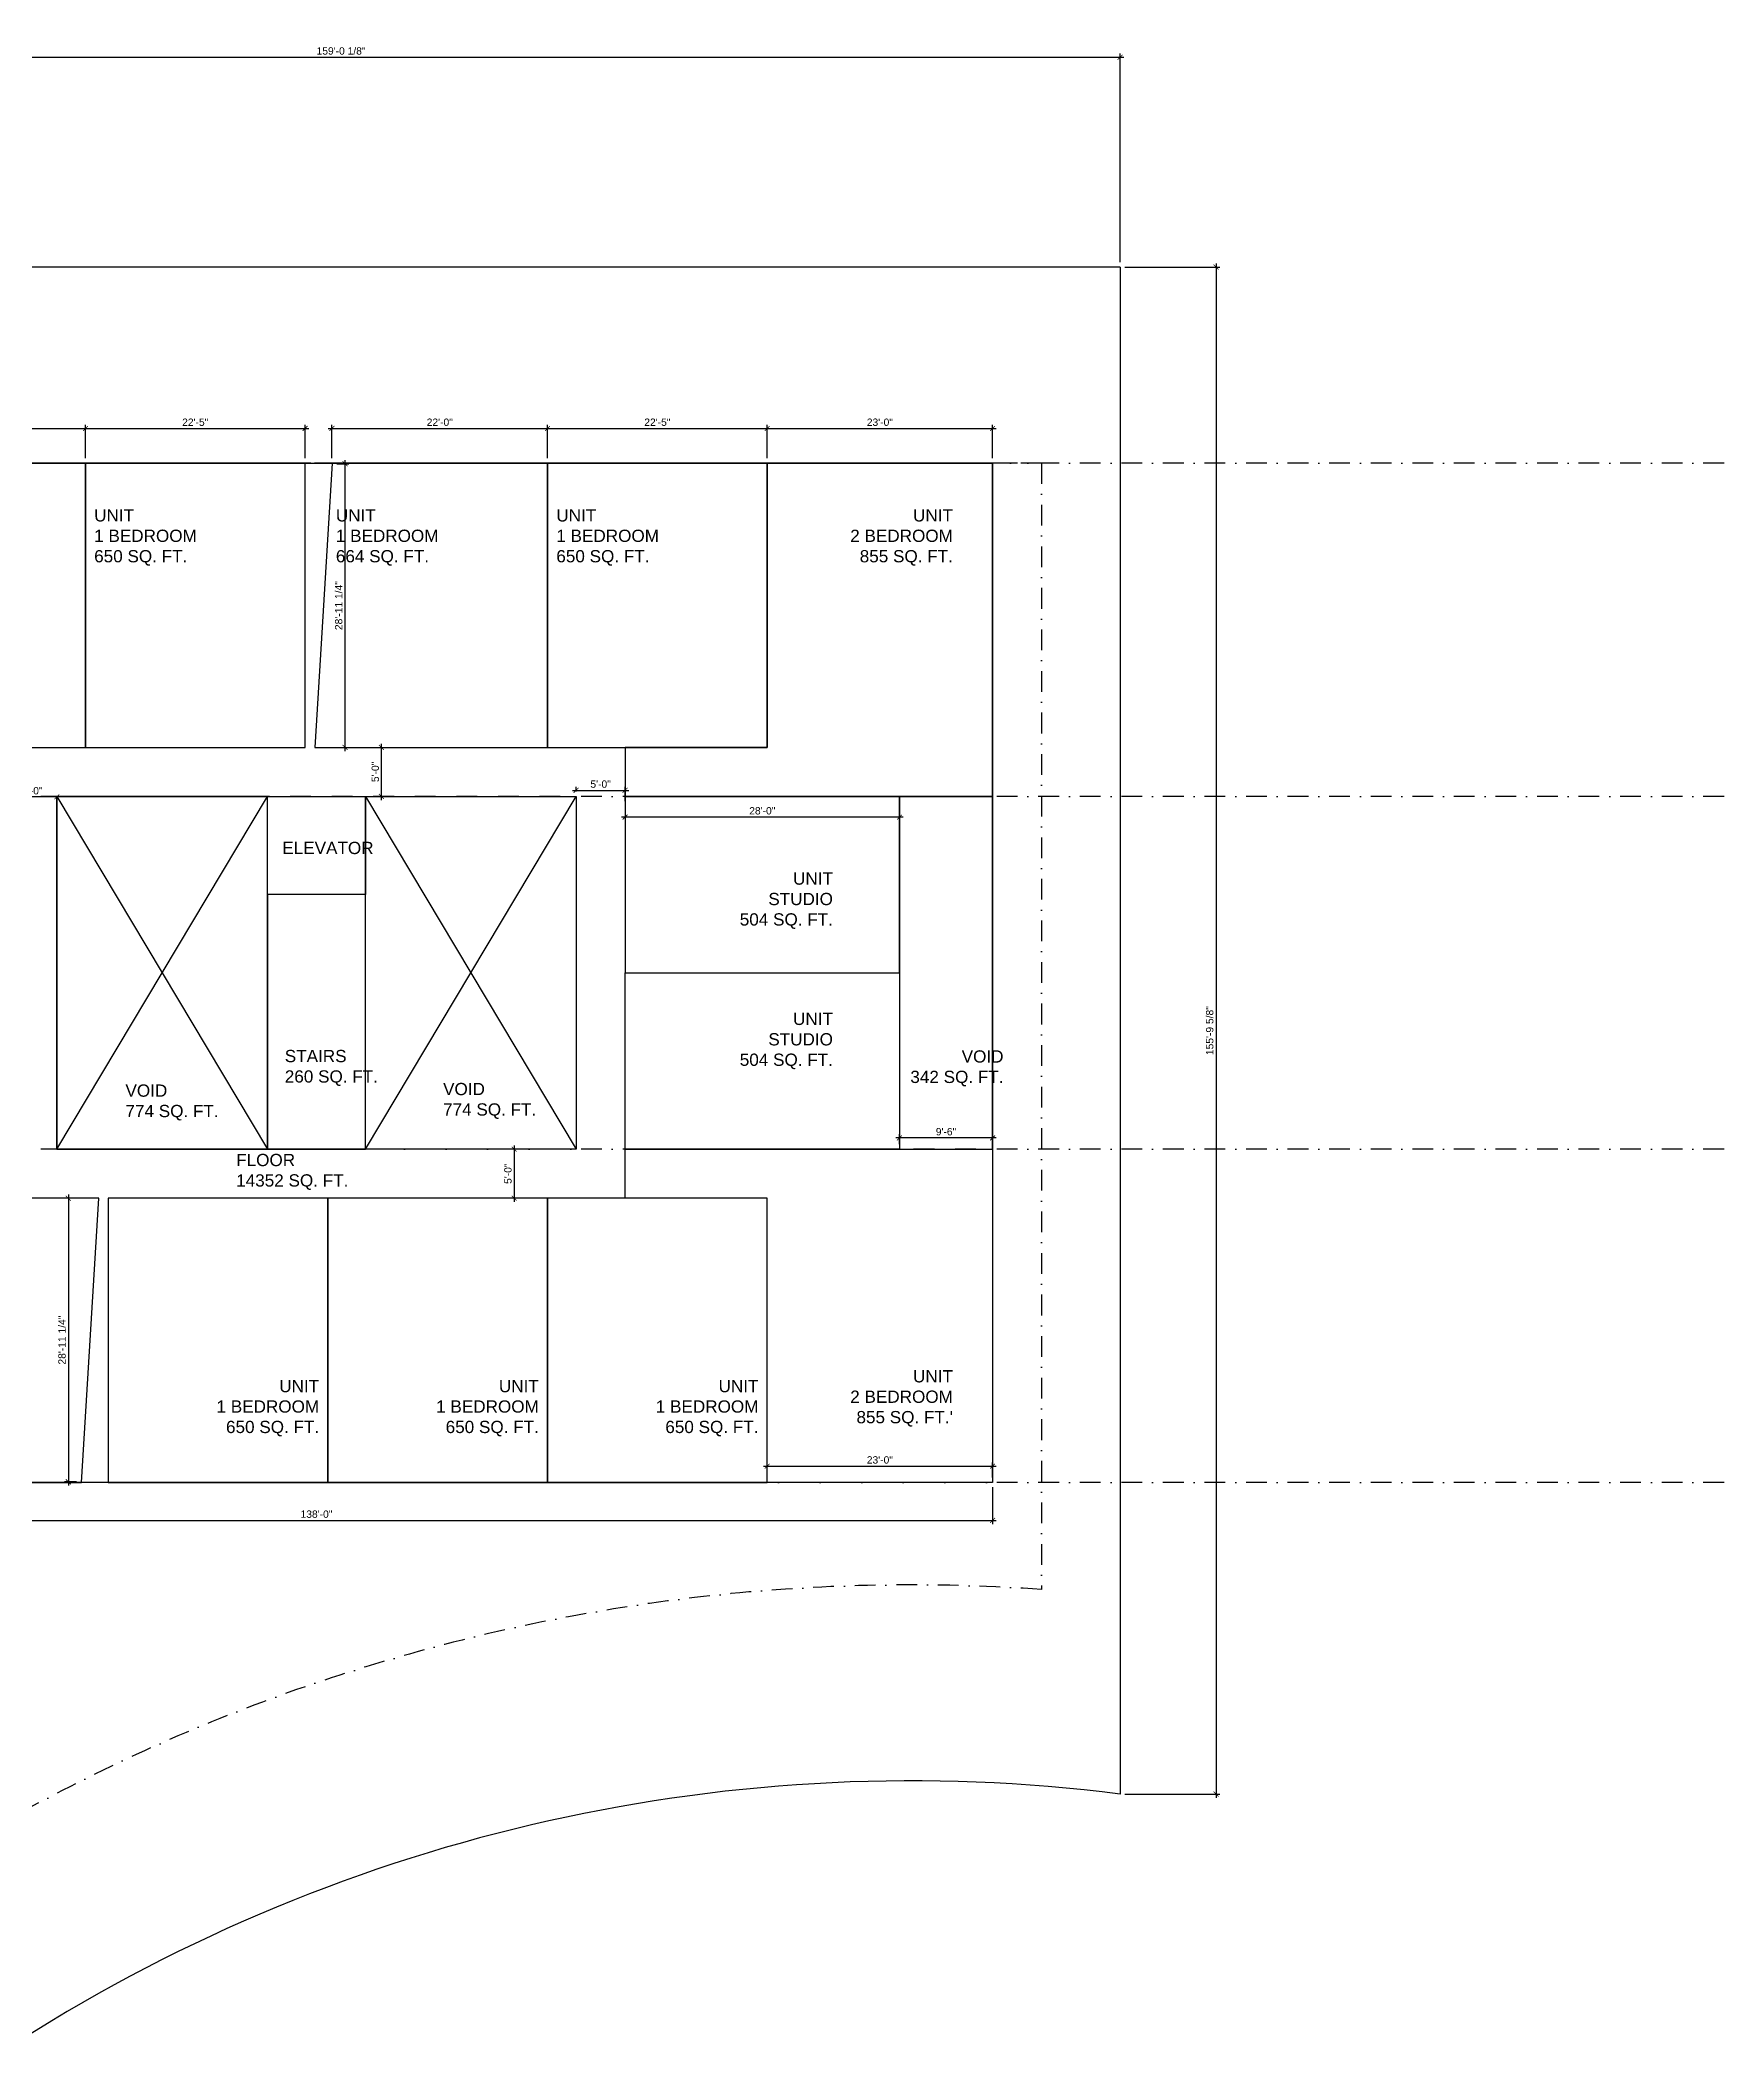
# Model space of a CAD drawing. Header units: feet. Extents: x -7809 to 10324, y 621 to 3578.
# Drawn here: x 4699 to 6761, y 720 to 3169 of the extents above; entities that cross this region are included whole.
import ezdxf

# ---------------------------------------------------------------- set-up
doc = ezdxf.new("R2010")
doc.units = ezdxf.units.FT
doc.header["$LTSCALE"] = 2
doc.linetypes.add('DASHDOT', pattern=[25.4, 12.7, -6.35, 0, -6.35])
doc.layers.add('dimensions', color=9, linetype='Continuous', lineweight=25)
doc.layers.add('text', color=7, linetype='Continuous')
doc.layers.add('walls', color=150, linetype='Continuous')
doc.styles.get("Standard").update_dxf_attribs({"font": 'arial.ttf'})
doc.dimstyles.new('Arch96', dxfattribs={"dimscale": 96, "dimtxt": 0.09375, "dimasz": 0.0625, "dimexe": 0.046875, "dimexo": 0.0625, "dimgap": 0.03125, "dimtad": 1, "dimtoh": 1, "dimdec": 4, "dimzin": 3, "dimdsep": 46, "dimlunit": 4, "dimtxsty": 'Standard', "dimblk": 'ARO14', "dimblk1": 'ARCHTICK', "dimblk2": 'ARCHTICK', "dimsah": 1, "dimcen": 0.1875, "dimdle": 0.046875, "dimclrd": 256, "dimclre": 256, "dimclrt": 256, "dimaunit": 1, "dimadec": 3, "dimazin": 2, "dimtfac": 1, "dimtdec": 4, "dimtmove": 2, "dimatfit": 3, "dimldrblk": 'ARO14', "dimfxl": 1, "dimfrac": 2, "dimlwd": -3, "dimlwe": -3, "dimarcsym": 0})

# ---------------------------------------------------------------- blocks, each defined once
blk = doc.blocks.new('_ARCHTICK')
at = {"linetype": 'ByBlock', "const_width": 0.15}
blk.add_lwpolyline([(-0.5, -0.5), (0.5, 0.5)], dxfattribs=at)
blk = doc.blocks.new('*D96')
at = {"layer": 'Defpoints', "color": 0, "transparency": 16777216}
for p in [(4209.3, 1402.5), (5865.3, 1402.5), (5865.3, 1356)]:
    blk.add_point(p, dxfattribs=at)
at = {"layer": 'dimensions', "lineweight": -3, "transparency": 16777216}
for p, q in [((4209.3, 1396.5), (4209.3, 1351.5)), ((5865.3, 1396.5), (5865.3, 1351.5)), ((4204.8, 1356), (5869.8, 1356))]:
    blk.add_line(p, q, dxfattribs=at)
at = {"layer": 'dimensions', "lineweight": -3, "transparency": 16777216, "xscale": 6, "yscale": 6, "zscale": 6, "rotation": 180}
blk.add_blockref('_ARCHTICK', (4209.3, 1356), dxfattribs=at)
at = {"layer": 'dimensions', "lineweight": -3, "transparency": 16777216, "xscale": 6, "yscale": 6, "zscale": 6}
blk.add_blockref('_ARCHTICK', (5865.3, 1356), dxfattribs=at)
at = {"layer": 'dimensions', "transparency": 16777216, "insert": (5037.3, 1363.6), "char_height": 9, "attachment_point": 5}
blk.add_mtext('138\'-0"', dxfattribs=at)
blk = doc.blocks.new('ARO14')
blk.add_line((0, 0), (-1.02, 0))
at = {"const_width": 0.0625}
blk.add_lwpolyline([(-0.77, 0.47), (0, 0), (-0.77, -0.47)], dxfattribs=at)
blk = doc.blocks.new('*D99')
at = {"layer": 'Defpoints', "color": 0, "transparency": 16777216}
for p in [(4754.3, 2693), (4485.3, 2650.5), (4754.3, 2650.5)]:
    blk.add_point(p, dxfattribs=at)
at = {"layer": 'dimensions', "lineweight": -3, "transparency": 16777216}
for p, q in [((4485.3, 2656.5), (4485.3, 2697.5)), ((4754.3, 2656.5), (4754.3, 2697.5)), ((4480.8, 2693), (4758.8, 2693))]:
    blk.add_line(p, q, dxfattribs=at)
at = {"layer": 'dimensions', "lineweight": -3, "transparency": 16777216, "xscale": 6, "yscale": 6, "zscale": 6, "rotation": 180}
blk.add_blockref('_ARCHTICK', (4485.3, 2693), dxfattribs=at)
at = {"layer": 'dimensions', "lineweight": -3, "transparency": 16777216, "xscale": 6, "yscale": 6, "zscale": 6}
blk.add_blockref('_ARCHTICK', (4754.3, 2693), dxfattribs=at)
at = {"layer": 'dimensions', "transparency": 16777216, "insert": (4619.8, 2700.6), "char_height": 9, "attachment_point": 5}
blk.add_mtext('22\'-5"', dxfattribs=at)
blk = doc.blocks.new('*D103')
at = {"layer": 'Defpoints', "color": 0, "transparency": 16777216}
for p in [(5865.3, 2693), (5589.3, 2650.5), (5865.3, 2650.5)]:
    blk.add_point(p, dxfattribs=at)
at = {"layer": 'dimensions', "lineweight": -3, "transparency": 16777216}
for p, q in [((5589.3, 2656.5), (5589.3, 2697.5)), ((5865.3, 2656.5), (5865.3, 2697.5)), ((5584.8, 2693), (5869.8, 2693))]:
    blk.add_line(p, q, dxfattribs=at)
at = {"layer": 'dimensions', "lineweight": -3, "transparency": 16777216, "xscale": 6, "yscale": 6, "zscale": 6, "rotation": 180}
blk.add_blockref('_ARCHTICK', (5589.3, 2693), dxfattribs=at)
at = {"layer": 'dimensions', "lineweight": -3, "transparency": 16777216, "xscale": 6, "yscale": 6, "zscale": 6}
blk.add_blockref('_ARCHTICK', (5865.3, 2693), dxfattribs=at)
at = {"layer": 'dimensions', "transparency": 16777216, "insert": (5727.3, 2700.6), "char_height": 9, "attachment_point": 5}
blk.add_mtext('23\'-0"', dxfattribs=at)
blk = doc.blocks.new('*D104')
at = {"layer": 'Defpoints', "color": 0, "transparency": 16777216}
for p in [(5056.3, 2649.7), (5072.3, 2649.7), (5044.3, 2302.5)]:
    blk.add_point(p, dxfattribs=at)
at = {"layer": 'dimensions', "lineweight": -3, "transparency": 16777216}
for p, q in [((5062.3, 2649.7), (5076.8, 2649.7)), ((5072.3, 2298), (5072.3, 2654.2)), ((5050.3, 2302.5), (5076.8, 2302.5))]:
    blk.add_line(p, q, dxfattribs=at)
at = {"layer": 'dimensions', "lineweight": -3, "transparency": 16777216, "xscale": 6, "yscale": 6, "zscale": 6}
for p, rotation in [((5072.3, 2649.7), 90), ((5072.3, 2302.5), 270)]:
    blk.add_blockref('_ARCHTICK', p, dxfattribs=dict(at, rotation=rotation))
at = {"layer": 'dimensions', "transparency": 16777216, "insert": (5064.6, 2476.1), "char_height": 9, "attachment_point": 5, "rotation": 90}
blk.add_mtext('28\'-11 1/4"', dxfattribs=at)
blk = doc.blocks.new('*D107')
at = {"layer": 'Defpoints', "color": 0, "transparency": 16777216}
for p in [(5044.3, 2302.5), (5116.9, 2302.5), (5034.3, 2242.5)]:
    blk.add_point(p, dxfattribs=at)
at = {"layer": 'dimensions', "lineweight": -3, "transparency": 16777216}
for p, q in [((5050.3, 2302.5), (5121.4, 2302.5)), ((5116.9, 2238), (5116.9, 2307)), ((5040.3, 2242.5), (5121.4, 2242.5))]:
    blk.add_line(p, q, dxfattribs=at)
at = {"layer": 'dimensions', "lineweight": -3, "transparency": 16777216, "xscale": 6, "yscale": 6, "zscale": 6}
for p, rotation in [((5116.9, 2302.5), 90), ((5116.9, 2242.5), 270)]:
    blk.add_blockref('_ARCHTICK', p, dxfattribs=dict(at, rotation=rotation))
at = {"layer": 'dimensions', "transparency": 16777216, "insert": (5109.3, 2272.5), "char_height": 9, "attachment_point": 5, "rotation": 90}
blk.add_mtext('5\'-0"', dxfattribs=at)
blk = doc.blocks.new('*D108')
at = {"layer": 'Defpoints', "color": 0, "transparency": 16777216}
for p in [(5355.3, 1810.5), (5279.4, 1750.5), (5313.3, 1750.5)]:
    blk.add_point(p, dxfattribs=at)
at = {"layer": 'walls', "lineweight": -3, "transparency": 16777216}
for p, q in [((5279.4, 1815), (5279.4, 1746)), ((5349.3, 1810.5), (5274.9, 1810.5)), ((5307.3, 1750.5), (5274.9, 1750.5))]:
    blk.add_line(p, q, dxfattribs=at)
at = {"layer": 'walls', "lineweight": -3, "transparency": 16777216, "xscale": 6, "yscale": 6, "zscale": 6}
for p, rotation in [((5279.4, 1810.5), 90), ((5279.4, 1750.5), 270)]:
    blk.add_blockref('_ARCHTICK', p, dxfattribs=dict(at, rotation=rotation))
at = {"layer": 'walls', "transparency": 16777216, "insert": (5271.8, 1780.5), "char_height": 9, "attachment_point": 5, "rotation": 90}
blk.add_mtext('5\'-0"', dxfattribs=at)
blk = doc.blocks.new('*D109')
at = {"layer": 'Defpoints', "color": 0, "transparency": 16777216}
for p in [(4659.3, 2242.5), (4659.3, 2241.9), (4719.3, 2242.5)]:
    blk.add_point(p, dxfattribs=at)
at = {"layer": 'dimensions', "lineweight": -3, "transparency": 16777216}
for p, q in [((4723.8, 2241.9), (4654.8, 2241.9)), ((4659.3, 2236.5), (4659.3, 2237.4)), ((4719.3, 2236.5), (4719.3, 2237.4))]:
    blk.add_line(p, q, dxfattribs=at)
at = {"layer": 'dimensions', "lineweight": -3, "transparency": 16777216, "xscale": 6, "yscale": 6, "zscale": 6, "rotation": 180}
blk.add_blockref('_ARCHTICK', (4659.3, 2241.9), dxfattribs=at)
at = {"layer": 'dimensions', "lineweight": -3, "transparency": 16777216, "xscale": 6, "yscale": 6, "zscale": 6}
blk.add_blockref('_ARCHTICK', (4719.3, 2241.9), dxfattribs=at)
at = {"layer": 'dimensions', "transparency": 16777216, "insert": (4689.3, 2249.4), "char_height": 9, "attachment_point": 5}
blk.add_mtext('5\'-0"', dxfattribs=at)
blk = doc.blocks.new('*D110')
at = {"layer": 'Defpoints', "color": 0, "transparency": 16777216}
for p in [(5355.3, 2242.5), (5415.3, 2249.9), (5415.3, 2230.5)]:
    blk.add_point(p, dxfattribs=at)
at = {"layer": 'dimensions', "lineweight": -3, "transparency": 16777216}
for p, q in [((5355.3, 2248.5), (5355.3, 2254.4)), ((5415.3, 2236.5), (5415.3, 2254.4)), ((5350.8, 2249.9), (5419.8, 2249.9))]:
    blk.add_line(p, q, dxfattribs=at)
at = {"layer": 'dimensions', "lineweight": -3, "transparency": 16777216, "xscale": 6, "yscale": 6, "zscale": 6, "rotation": 180}
blk.add_blockref('_ARCHTICK', (5355.3, 2249.9), dxfattribs=at)
at = {"layer": 'dimensions', "lineweight": -3, "transparency": 16777216, "xscale": 6, "yscale": 6, "zscale": 6}
blk.add_blockref('_ARCHTICK', (5415.3, 2249.9), dxfattribs=at)
at = {"layer": 'dimensions', "transparency": 16777216, "insert": (5385.3, 2257.5), "char_height": 9, "attachment_point": 5}
blk.add_mtext('5\'-0"', dxfattribs=at)
blk = doc.blocks.new('*D115')
at = {"layer": 'Defpoints', "color": 0, "transparency": 16777216}
for p in [(5865.3, 1422.4), (5589.3, 1402.5), (5865.3, 1402.5)]:
    blk.add_point(p, dxfattribs=at)
at = {"layer": 'walls', "lineweight": -3, "transparency": 16777216}
for p, q in [((5584.8, 1422.4), (5869.8, 1422.4)), ((5589.3, 1408.5), (5589.3, 1426.9)), ((5865.3, 1408.5), (5865.3, 1426.9))]:
    blk.add_line(p, q, dxfattribs=at)
at = {"layer": 'walls', "lineweight": -3, "transparency": 16777216, "xscale": 6, "yscale": 6, "zscale": 6, "rotation": 180}
blk.add_blockref('_ARCHTICK', (5589.3, 1422.4), dxfattribs=at)
at = {"layer": 'walls', "lineweight": -3, "transparency": 16777216, "xscale": 6, "yscale": 6, "zscale": 6}
blk.add_blockref('_ARCHTICK', (5865.3, 1422.4), dxfattribs=at)
at = {"layer": 'walls', "transparency": 16777216, "insert": (5727.3, 1430), "char_height": 9, "attachment_point": 5}
blk.add_mtext('23\'-0"', dxfattribs=at)
blk = doc.blocks.new('*D121')
at = {"layer": 'Defpoints', "color": 0, "transparency": 16777216}
for p in [(5023.3, 2693), (4754.3, 2650.5), (5023.3, 2650.5)]:
    blk.add_point(p, dxfattribs=at)
at = {"layer": 'dimensions', "lineweight": -3, "transparency": 16777216}
for p, q in [((4754.3, 2656.5), (4754.3, 2697.5)), ((5023.3, 2656.5), (5023.3, 2697.5)), ((4749.8, 2693), (5027.8, 2693))]:
    blk.add_line(p, q, dxfattribs=at)
at = {"layer": 'dimensions', "lineweight": -3, "transparency": 16777216, "xscale": 6, "yscale": 6, "zscale": 6, "rotation": 180}
blk.add_blockref('_ARCHTICK', (4754.3, 2693), dxfattribs=at)
at = {"layer": 'dimensions', "lineweight": -3, "transparency": 16777216, "xscale": 6, "yscale": 6, "zscale": 6}
blk.add_blockref('_ARCHTICK', (5023.3, 2693), dxfattribs=at)
at = {"layer": 'dimensions', "transparency": 16777216, "insert": (4888.8, 2700.6), "char_height": 9, "attachment_point": 5}
blk.add_mtext('22\'-5"', dxfattribs=at)
blk = doc.blocks.new('*D122')
at = {"layer": 'Defpoints', "color": 0, "transparency": 16777216}
for p in [(5589.3, 2693), (5320.3, 2650.5), (5589.3, 2650.5)]:
    blk.add_point(p, dxfattribs=at)
at = {"layer": 'dimensions', "lineweight": -3, "transparency": 16777216}
for p, q in [((5320.3, 2656.5), (5320.3, 2697.5)), ((5589.3, 2656.5), (5589.3, 2697.5)), ((5315.8, 2693), (5593.8, 2693))]:
    blk.add_line(p, q, dxfattribs=at)
at = {"layer": 'dimensions', "lineweight": -3, "transparency": 16777216, "xscale": 6, "yscale": 6, "zscale": 6, "rotation": 180}
blk.add_blockref('_ARCHTICK', (5320.3, 2693), dxfattribs=at)
at = {"layer": 'dimensions', "lineweight": -3, "transparency": 16777216, "xscale": 6, "yscale": 6, "zscale": 6}
blk.add_blockref('_ARCHTICK', (5589.3, 2693), dxfattribs=at)
at = {"layer": 'dimensions', "transparency": 16777216, "insert": (5454.8, 2700.6), "char_height": 9, "attachment_point": 5}
blk.add_mtext('22\'-5"', dxfattribs=at)
blk = doc.blocks.new('*D123')
at = {"layer": 'Defpoints', "color": 0, "transparency": 16777216}
for p in [(5320.3, 2693), (5056.3, 2650.5), (5320.3, 2650.5)]:
    blk.add_point(p, dxfattribs=at)
at = {"layer": 'dimensions', "lineweight": -3, "transparency": 16777216}
for p, q in [((5056.3, 2656.5), (5056.3, 2697.5)), ((5320.3, 2656.5), (5320.3, 2697.5)), ((5051.8, 2693), (5324.8, 2693))]:
    blk.add_line(p, q, dxfattribs=at)
at = {"layer": 'dimensions', "lineweight": -3, "transparency": 16777216, "xscale": 6, "yscale": 6, "zscale": 6, "rotation": 180}
blk.add_blockref('_ARCHTICK', (5056.3, 2693), dxfattribs=at)
at = {"layer": 'dimensions', "lineweight": -3, "transparency": 16777216, "xscale": 6, "yscale": 6, "zscale": 6}
blk.add_blockref('_ARCHTICK', (5320.3, 2693), dxfattribs=at)
at = {"layer": 'dimensions', "transparency": 16777216, "insert": (5188.3, 2700.6), "char_height": 9, "attachment_point": 5}
blk.add_mtext('22\'-0"', dxfattribs=at)
blk = doc.blocks.new('*D126')
at = {"layer": 'Defpoints', "color": 0, "transparency": 16777216}
for p in [(4761.3, 1750.5), (4733.4, 1403.2), (4749.4, 1403.2)]:
    blk.add_point(p, dxfattribs=at)
at = {"layer": 'dimensions', "lineweight": -3, "transparency": 16777216}
for p, q in [((4755.3, 1750.5), (4728.9, 1750.5)), ((4733.4, 1755), (4733.4, 1398.7)), ((4743.4, 1403.2), (4728.9, 1403.2))]:
    blk.add_line(p, q, dxfattribs=at)
at = {"layer": 'dimensions', "lineweight": -3, "transparency": 16777216, "xscale": 6, "yscale": 6, "zscale": 6}
for p, rotation in [((4733.4, 1750.5), 90), ((4733.4, 1403.2), 270)]:
    blk.add_blockref('_ARCHTICK', p, dxfattribs=dict(at, rotation=rotation))
at = {"layer": 'dimensions', "transparency": 16777216, "insert": (4725.7, 1576.8), "char_height": 9, "attachment_point": 5, "rotation": 90}
blk.add_mtext('28\'-11 1/4"', dxfattribs=at)
blk = doc.blocks.new('*D127')
at = {"layer": 'Defpoints', "color": 0, "transparency": 16777216}
for p in [(5415.3, 2242.5), (5751.3, 2242.5), (5415.3, 2217.2)]:
    blk.add_point(p, dxfattribs=at)
at = {"layer": 'walls', "lineweight": -3, "transparency": 16777216}
for p, q in [((5415.3, 2236.5), (5415.3, 2212.7)), ((5751.3, 2236.5), (5751.3, 2212.7)), ((5755.8, 2217.2), (5410.8, 2217.2))]:
    blk.add_line(p, q, dxfattribs=at)
at = {"layer": 'walls', "lineweight": -3, "transparency": 16777216, "xscale": 6, "yscale": 6, "zscale": 6, "rotation": 180}
blk.add_blockref('_ARCHTICK', (5415.3, 2217.2), dxfattribs=at)
at = {"layer": 'walls', "lineweight": -3, "transparency": 16777216, "xscale": 6, "yscale": 6, "zscale": 6}
blk.add_blockref('_ARCHTICK', (5751.3, 2217.2), dxfattribs=at)
at = {"layer": 'walls', "transparency": 16777216, "insert": (5583.3, 2224.8), "char_height": 9, "attachment_point": 5}
blk.add_mtext('28\'-0"', dxfattribs=at)
blk = doc.blocks.new('*D129')
at = {"layer": 'Defpoints', "color": 0, "transparency": 16777216}
for p in [(5751.3, 1824.3), (5751.3, 1810.5), (5865.3, 1810.5)]:
    blk.add_point(p, dxfattribs=at)
at = {"layer": 'walls', "lineweight": -3, "transparency": 16777216}
for p, q in [((5869.8, 1824.3), (5746.8, 1824.3)), ((5751.3, 1816.5), (5751.3, 1828.8)), ((5865.3, 1816.5), (5865.3, 1828.8))]:
    blk.add_line(p, q, dxfattribs=at)
at = {"layer": 'walls', "lineweight": -3, "transparency": 16777216, "xscale": 6, "yscale": 6, "zscale": 6, "rotation": 180}
blk.add_blockref('_ARCHTICK', (5751.3, 1824.3), dxfattribs=at)
at = {"layer": 'walls', "lineweight": -3, "transparency": 16777216, "xscale": 6, "yscale": 6, "zscale": 6}
blk.add_blockref('_ARCHTICK', (5865.3, 1824.3), dxfattribs=at)
at = {"layer": 'walls', "transparency": 16777216, "insert": (5808.3, 1831.9), "char_height": 9, "attachment_point": 5}
blk.add_mtext('9\'-6"', dxfattribs=at)
blk = doc.blocks.new('*D138')
at = {"layer": 'Defpoints', "color": 0, "transparency": 16777216}
for p in [(6021.4, 3147.6), (4113.3, 2890.5), (6021.4, 2890.5)]:
    blk.add_point(p, dxfattribs=at)
at = {"layer": 'dimensions', "lineweight": -3, "transparency": 16777216}
for p, q in [((4108.8, 3147.6), (6025.9, 3147.6)), ((4113.3, 2896.5), (4113.3, 3152.1)), ((6021.4, 2896.5), (6021.4, 3152.1))]:
    blk.add_line(p, q, dxfattribs=at)
at = {"layer": 'dimensions', "lineweight": -3, "transparency": 16777216, "xscale": 6, "yscale": 6, "zscale": 6, "rotation": 180}
blk.add_blockref('_ARCHTICK', (4113.3, 3147.6), dxfattribs=at)
at = {"layer": 'dimensions', "lineweight": -3, "transparency": 16777216, "xscale": 6, "yscale": 6, "zscale": 6}
blk.add_blockref('_ARCHTICK', (6021.4, 3147.6), dxfattribs=at)
at = {"layer": 'dimensions', "transparency": 16777216, "insert": (5067.4, 3155.2), "char_height": 9, "attachment_point": 5}
blk.add_mtext('159\'-0 1/8"', dxfattribs=at)
blk = doc.blocks.new('*D139')
at = {"layer": 'Defpoints', "color": 0, "transparency": 16777216}
for p in [(6021.4, 2890.5), (6021.4, 1020.9), (6139, 1020.9)]:
    blk.add_point(p, dxfattribs=at)
at = {"layer": 'dimensions', "lineweight": -3, "transparency": 16777216}
for p, q in [((6027.4, 2890.5), (6143.5, 2890.5)), ((6139, 2895), (6139, 1016.4)), ((6027.4, 1020.9), (6143.5, 1020.9))]:
    blk.add_line(p, q, dxfattribs=at)
at = {"layer": 'dimensions', "lineweight": -3, "transparency": 16777216, "xscale": 6, "yscale": 6, "zscale": 6}
for p, rotation in [((6139, 2890.5), 90), ((6139, 1020.9), 270)]:
    blk.add_blockref('_ARCHTICK', p, dxfattribs=dict(at, rotation=rotation))
at = {"layer": 'dimensions', "transparency": 16777216, "insert": (6131.3, 1955.7), "char_height": 9, "attachment_point": 5, "rotation": 90}
blk.add_mtext('155\'-9 5/8"', dxfattribs=at)

msp = doc.modelspace()

# ---------------------------------------------------------------- linework, layer by layer
msp.add_lwpolyline([(4209.32478, 2650.46134), (5865.32478, 2650.46134), (5865.32478, 1402.46134), (4209.32478, 1402.46134)], close=True)
at = {"layer": 'dimensions', "linetype": 'DASHDOT'}
for p, q in [((6761.11816, 2650.46134), (3376.87461, 2650.46134)), ((5925.44478, 2650.46134), (4209.32478, 2650.46134)), ((5925.44478, 2650.46134), (5925.44478, 1271.41123)), ((6761.11816, 2242.46134), (3376.87461, 2242.46134)), ((6761.11816, 1810.46134), (3376.87461, 1810.46134)), ((6761.11816, 1402.46134), (3376.87461, 1402.46134))]:
    msp.add_line(p, q, dxfattribs=at)
msp.add_arc((5765.47753, -994.57799), 2271.62864, 85.96191043, 122.05379187, dxfattribs=at)
at = {"layer": 'walls'}
for p, q in [((6021.44478, 2890.46134), (4113.32478, 2890.46134)), ((6021.44478, 2890.46134), (6021.44478, 1020.86134)), ((4719.32478, 2242.46134), (4977.32478, 1810.46134)), ((4719.32478, 1810.46134), (4977.32478, 2242.46134)), ((5097.32478, 2242.46134), (5355.32478, 1810.46134)), ((5097.32478, 1810.46134), (5355.32478, 2242.46134))]:
    msp.add_line(p, q, dxfattribs=at)
for points in [[(4485.32478, 2302.46134), (4754.32478, 2302.46134), (4754.32478, 2650.46134), (4485.32478, 2650.46134)], [(4754.32478, 2302.46134), (5023.3476, 2302.46134), (5023.3476, 2650.46134), (4754.32478, 2650.46134)], [(5035.09193, 2302.46134), (5320.32478, 2302.46134), (5320.32478, 2650.46134), (5056.32478, 2650.46134)], [(5320.32478, 2302.46134), (5589.32478, 2302.46134), (5589.32478, 2650.46134), (5320.32478, 2650.46134)], [(4719.32478, 2242.46134), (5355.32478, 2242.46134), (5355.32478, 1810.46134), (4719.32478, 1810.46134)], [(4719.32478, 1810.46134), (4977.32478, 1810.46134), (4977.32478, 2242.46134), (4719.32478, 2242.46134)], [(4977.32478, 2242.46134), (5097.32478, 2242.46134), (5097.32478, 2122.46134), (4977.32478, 2122.46134)], [(5097.32478, 2242.46134), (5355.32478, 2242.46134), (5355.32478, 1810.46134), (5097.32478, 1810.46134)], [(5751.32478, 2242.46134), (5415.32478, 2242.46134), (5415.32478, 2026.46134), (5751.32478, 2026.46134)], [(5865.32478, 2242.46134), (5751.32478, 2242.46134), (5751.32478, 1810.46134), (5865.32478, 1810.46134)], [(4977.32478, 1810.46134), (5097.32478, 1810.46134), (5097.32478, 2122.46134), (4977.32478, 2122.46134)], [(5751.32478, 1810.46134), (5415.32478, 1810.46134), (5415.32478, 2026.46134), (5751.32478, 2026.46134)], [(4770.55762, 1750.46134), (4485.32478, 1750.46134), (4485.32478, 1402.46134), (4749.32478, 1402.46134)], [(5051.32478, 1750.46134), (4782.30195, 1750.46134), (4782.30195, 1402.46134), (5051.32478, 1402.46134)], [(5320.32478, 1750.46134), (5051.32478, 1750.46134), (5051.32478, 1402.46134), (5320.32478, 1402.46134)], [(5589.32478, 1750.46134), (5320.32478, 1750.46134), (5320.32478, 1402.46134), (5589.32478, 1402.46134)]]:
    msp.add_lwpolyline(points, close=True, dxfattribs=at)
for points in [[(5415.32478, 2302.46134), (5415.32478, 2242.46134), (5865.32478, 2242.46134), (5865.32478, 2650.46134), (5589.32478, 2650.46134), (5589.32478, 2302.46134), (5415.32478, 2302.46134)], [(5415.32478, 1750.46134), (5415.32478, 1810.46134), (5865.32478, 1810.46134), (5865.32478, 1402.46134), (5589.32478, 1402.46134), (5589.32478, 1750.46134), (5415.32478, 1750.46134)]]:
    msp.add_lwpolyline(points, dxfattribs=at)
msp.add_arc((5765.47753, -994.57799), 2031.62864, 82.76200257, 122.45318089, dxfattribs=at)

# ---------------------------------------------------------------- texts
at = {"layer": 'text', "char_height": 15}
for s, width, insert, attachment_point in [('UNIT\\P1 BEDROOM\\P650 SQ. FT.', 179.3531107, (4765.03475, 2594.10191), 1), ('UNIT\\P1 BEDROOM\\P664 SQ. FT.', 179.3531107, (5061.03475, 2594.10191), 1), ('UNIT\\P1 BEDROOM\\P650 SQ. FT.', 179.3531107, (5331.03475, 2594.10191), 1), ('UNIT\\P2 BEDROOM\\P855 SQ. FT.', 131.6050053, (5816.73734, 2594.10191), 3), ('ELEVATOR', 131.6050053, (4995.45313, 2186.88998), 1), ('UNIT\\PSTUDIO\\P504 SQ. FT.', 131.6050053, (5669.81996, 2149.37014), 3), ('UNIT\\PSTUDIO\\P504 SQ. FT.', 131.6050053, (5669.81996, 1977.57115), 3), ('STAIRS\\P260 SQ. FT.', 131.6050053, (4998.48201, 1932.08389), 1), ('VOID\\P342 SQ. FT.', 131.6050053, (5878.72718, 1931.57115), 3), ('VOID\\P774 SQ. FT.', 131.6050053, (4803.36383, 1889.76351), 1), ('VOID\\P774 SQ. FT.', 131.6050053, (5192.35114, 1891.67303), 1), ('FLOOR\\P14352 SQ. FT.', 182.4151586, (4938.97035, 1804.78892), 1), ('UNIT\\P1 BEDROOM\\P650 SQ. FT.', 179.3531107, (5040.6148, 1458.82076), 9), ('UNIT\\P1 BEDROOM\\P650 SQ. FT.', 179.3531107, (5309.6148, 1458.82076), 9), ('UNIT\\P1 BEDROOM\\P650 SQ. FT.', 179.3531107, (5578.6148, 1458.82076), 9), ("UNIT\\P2 BEDROOM\\P855 SQ. FT.'", 131.6050053, (5816.73734, 1470.82076), 9)]:
    msp.add_mtext_dynamic_manual_height_columns(s, width=width, gutter_width=12.5, heights=[0], dxfattribs=dict(at, insert=insert, attachment_point=attachment_point))

# ---------------------------------------------------------------- dimensions: what is measured, and where the dimension line sits
at = {"layer": 'dimensions'}
for base, p1, p2, picture, middle in [((6021.44478, 3147.58841), (4113.32478, 2890.46134), (6021.44478, 2890.46134), '*D138', (5067.38478, 3155.24189)), ((4754.32478, 2693.01494), (4485.32478, 2650.46134), (4754.32478, 2650.46134), '*D99', (4619.82478, 2700.6101)), ((5023.3476, 2693.01494), (4754.32478, 2650.46134), (5023.3476, 2650.46134), '*D121', (4888.83619, 2700.6101)), ((5320.32478, 2693.01494), (5056.32478, 2650.46134), (5320.32478, 2650.46134), '*D123', (5188.32478, 2700.6101)), ((5589.32478, 2693.01494), (5320.32478, 2650.46134), (5589.32478, 2650.46134), '*D122', (5454.82478, 2700.6101)), ((5865.32478, 2693.01494), (5589.32478, 2650.46134), (5865.32478, 2650.46134), '*D103', (5727.32478, 2700.61317)), ((4659.32478, 2241.85198), (4719.32478, 2242.46134), (4659.32478, 2242.46134), '*D109', (4689.32478, 2249.44714)), ((5415.32478, 2249.94565), (5355.32478, 2242.46134), (5415.32478, 2230.46134), '*D110', (5385.32478, 2257.54081)), ((5865.32478, 1355.95573), (4209.32478, 1402.46134), (5865.32478, 1402.46134), '*D96', (5037.32478, 1363.55396))]:
    dim = msp.add_linear_dim(base=base, p1=p1, p2=p2, dimstyle='Arch96', dxfattribs=at)
    dim.commit()
    dim.dimension.update_dxf_attribs({"geometry": picture, "text_midpoint": middle})
for base, p1, p2, angle, picture, middle in [((6138.97121, 1020.86134), (6021.44478, 2890.46134), (6021.44478, 1020.86134), 90, '*D139', (6131.31773, 1955.66134)), ((5072.285623, 2649.731885), (5044.324775, 2302.461337), (5056.280268, 2649.731885), 90, '*D104', (5064.632144, 2476.096611)), ((5116.85724, 2302.46134), (5034.32478, 2242.46134), (5044.32478, 2302.46134), 90, '*D107', (5109.26208, 2272.46134)), ((4733.363928, 1403.190788), (4761.324775, 1750.461337), (4749.369282, 1403.190788), 270, '*D126', (4725.710449, 1576.826063))]:
    dim = msp.add_linear_dim(base=base, p1=p1, p2=p2, angle=angle, dimstyle='Arch96', dxfattribs=at)
    dim.commit()
    dim.dimension.update_dxf_attribs({"geometry": picture, "text_midpoint": middle})
at = {"layer": 'walls'}
for base, p1, p2, angle, picture, middle in [((5415.32478, 2217.18886), (5751.32478, 2242.46134), (5415.32478, 2242.46134), 180, '*D127', (5583.32478, 2224.78402)), ((5751.32478, 1824.33957), (5865.32478, 1810.46134), (5751.32478, 1810.46134), 180, '*D129', (5808.32478, 1831.93473)), ((5279.44185, 1750.46134), (5355.32478, 1810.46134), (5313.32478, 1750.46134), 90, '*D108', (5271.8467, 1780.46134))]:
    dim = msp.add_linear_dim(base=base, p1=p1, p2=p2, angle=angle, dimstyle='Arch96', dxfattribs=at)
    dim.commit()
    dim.dimension.update_dxf_attribs({"geometry": picture, "text_midpoint": middle})
dim = msp.add_linear_dim(base=(5865.32478, 1422.36626), p1=(5589.32478, 1402.46134), p2=(5865.32478, 1402.46134), dimstyle='Arch96', dxfattribs=at)
dim.commit()
dim.dimension.update_dxf_attribs({"geometry": '*D115', "text_midpoint": (5727.32478, 1429.96449)})

doc.saveas('drawing.dxf')
